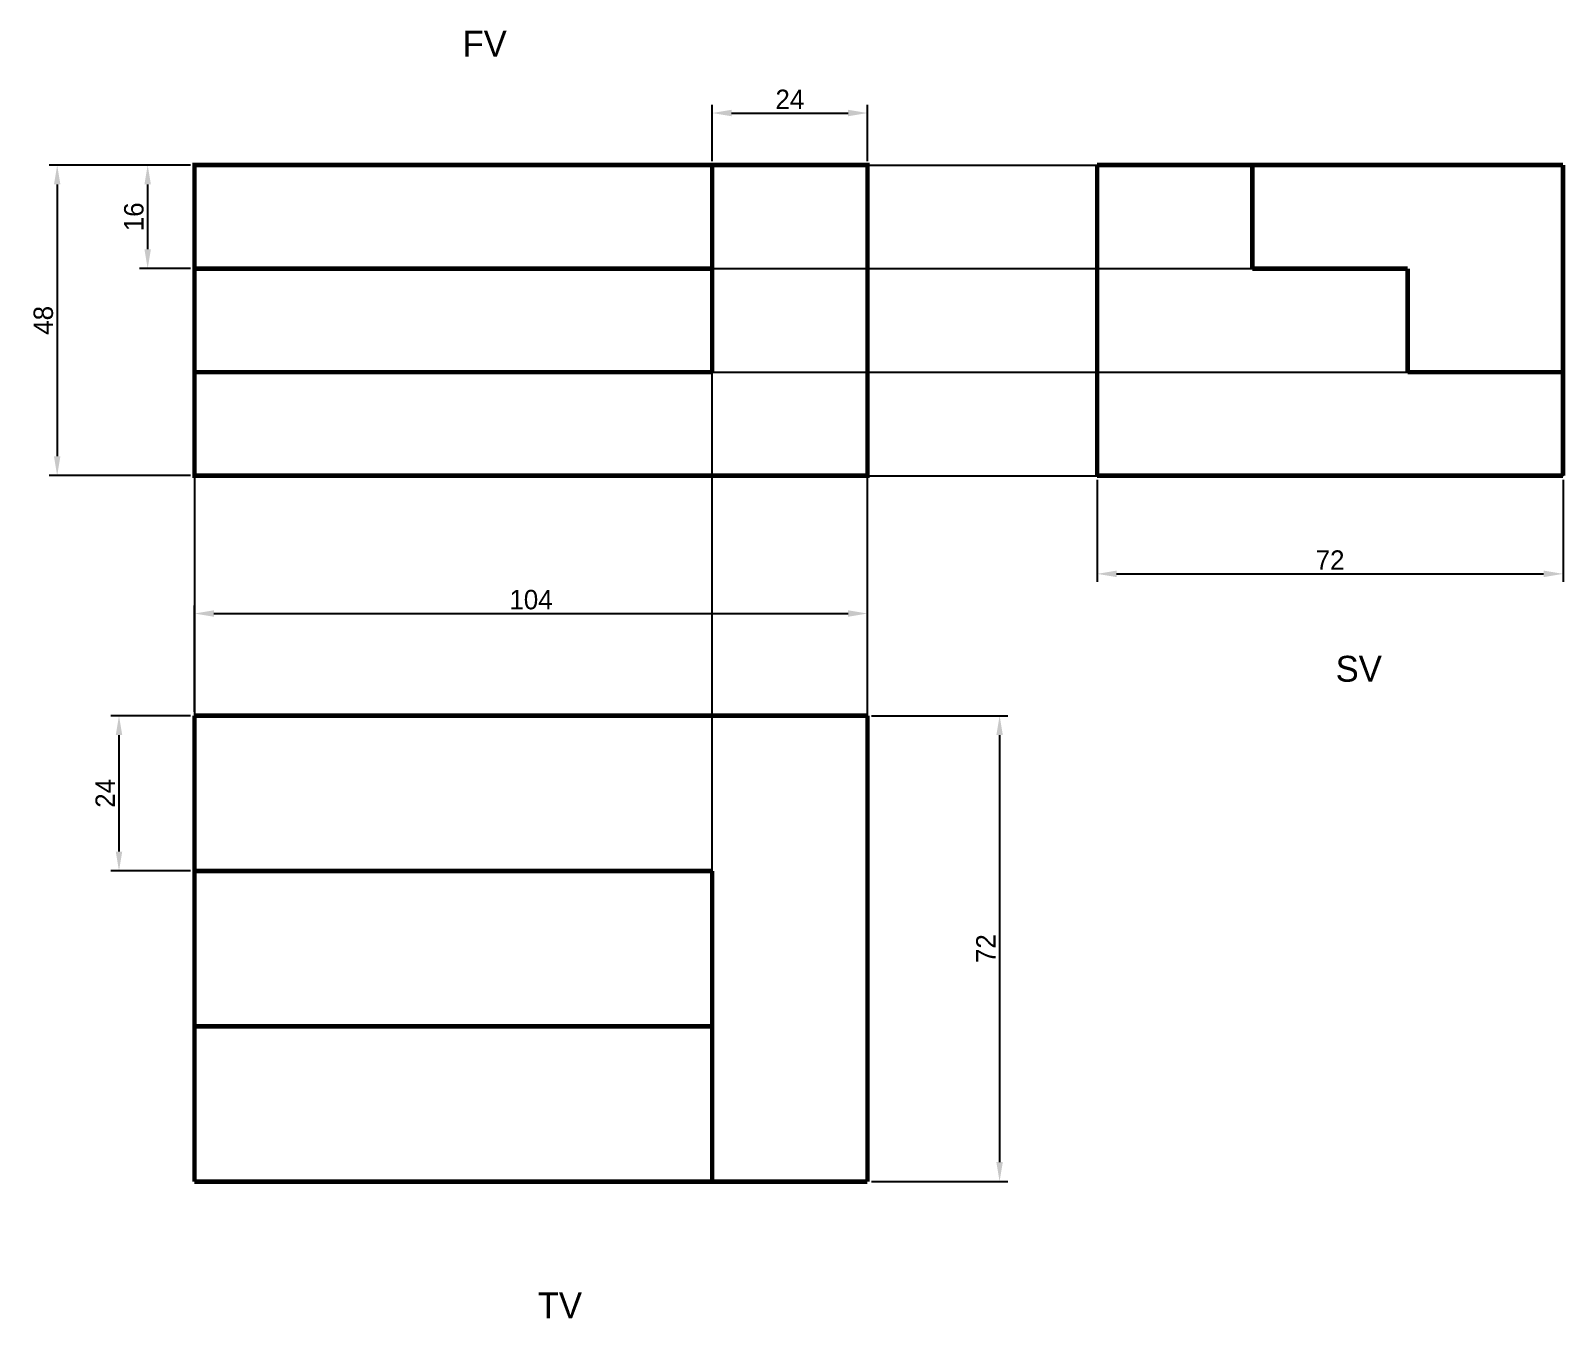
# Model space of a CAD drawing. Header units: millimetres. Extents: x 175 to 1102, y 21 to 1216.
# Drawn here: x 174.6 to 411.8, y 21.1 to 220.1 of the extents above; entities that cross this region are included whole.
import ezdxf

# ---------------------------------------------------------------- set-up
doc = ezdxf.new("R2010")
doc.units = ezdxf.units.MM
doc.header["$LTSCALE"] = 0.2
doc.dimstyles.new('ISO-25', dxfattribs={"dimtxt": 3, "dimasz": 3, "dimexe": 1.25, "dimexo": 0.625, "dimtad": 1, "dimtxsty": 'Standard', "dimcen": 2.5, "dimclrd": 256, "dimadec": 0, "dimazin": 0, "dimtfac": 1, "dimtmove": 0, "dimatfit": 3, "dimfxl": 1, "dimarcsym": 0})

# ---------------------------------------------------------------- blocks, each defined once
blk = doc.blocks.new('*D2')
at = {"color": 0, "lineweight": -2, "transparency": 16777216}
for p, q in [((199.31, 199.36), (177.47, 199.36)), ((199.31, 151.36), (177.47, 151.36))]:
    blk.add_line(p, q, dxfattribs=at)
at = {"lineweight": -2, "transparency": 16777216}
blk.add_line((178.72, 196.36), (178.72, 154.36), dxfattribs=at)
at = {"transparency": 16777216}
for points in [[(178.22, 196.36), (179.22, 196.36), (178.72, 199.36)], [(178.22, 154.36), (179.22, 154.36), (178.72, 151.36)]]:
    blk.add_solid(points, dxfattribs=at)
at = {"layer": 'Defpoints', "color": 0, "transparency": 16777216}
for p in [(199.94, 199.36), (178.72, 151.36), (199.94, 151.36)]:
    blk.add_point(p, dxfattribs=at)
at = {"color": 0, "transparency": 16777216, "insert": (176.59, 175.36), "char_height": 3, "attachment_point": 5, "rotation": 90}
blk.add_mtext('48', dxfattribs=at)
blk = doc.blocks.new('*D3')
at = {"color": 0, "lineweight": -2, "transparency": 16777216}
for p, q in [((199.94, 114.88), (199.94, 131.3)), ((303.94, 114.88), (303.94, 131.3))]:
    blk.add_line(p, q, dxfattribs=at)
at = {"lineweight": -2, "transparency": 16777216}
blk.add_line((202.94, 130.05), (300.94, 130.05), dxfattribs=at)
at = {"transparency": 16777216}
for points in [[(202.94, 130.55), (202.94, 129.55), (199.94, 130.05)], [(300.94, 130.55), (300.94, 129.55), (303.94, 130.05)]]:
    blk.add_solid(points, dxfattribs=at)
at = {"layer": 'Defpoints', "color": 0, "transparency": 16777216}
for p in [(303.94, 130.05), (199.94, 114.26), (303.94, 114.26)]:
    blk.add_point(p, dxfattribs=at)
at = {"color": 0, "transparency": 16777216, "insert": (251.94, 132.18), "char_height": 3, "attachment_point": 5}
blk.add_mtext('104', dxfattribs=at)
blk = doc.blocks.new('*D4')
at = {"color": 0, "lineweight": -2, "transparency": 16777216}
for p, q in [((199.31, 199.36), (191.45, 199.36)), ((199.31, 183.36), (191.45, 183.36))]:
    blk.add_line(p, q, dxfattribs=at)
at = {"lineweight": -2, "transparency": 16777216}
blk.add_line((192.7, 196.36), (192.7, 186.36), dxfattribs=at)
at = {"transparency": 16777216}
for points in [[(192.2, 196.36), (193.2, 196.36), (192.7, 199.36)], [(192.2, 186.36), (193.2, 186.36), (192.7, 183.36)]]:
    blk.add_solid(points, dxfattribs=at)
at = {"layer": 'Defpoints', "color": 0, "transparency": 16777216}
for p in [(199.94, 199.36), (192.7, 183.36), (199.94, 183.36)]:
    blk.add_point(p, dxfattribs=at)
at = {"color": 0, "transparency": 16777216, "insert": (190.58, 191.36), "char_height": 3, "attachment_point": 5, "rotation": 90}
blk.add_mtext('16', dxfattribs=at)
blk = doc.blocks.new('*D5')
at = {"color": 0, "lineweight": -2, "transparency": 16777216}
for p, q in [((199.31, 114.26), (187.02, 114.26)), ((199.31, 90.26), (187.02, 90.26))]:
    blk.add_line(p, q, dxfattribs=at)
at = {"lineweight": -2, "transparency": 16777216}
blk.add_line((188.27, 111.26), (188.27, 93.26), dxfattribs=at)
at = {"transparency": 16777216}
for points in [[(187.77, 111.26), (188.77, 111.26), (188.27, 114.26)], [(187.77, 93.26), (188.77, 93.26), (188.27, 90.26)]]:
    blk.add_solid(points, dxfattribs=at)
at = {"layer": 'Defpoints', "color": 0, "transparency": 16777216}
for p in [(199.94, 114.26), (188.27, 90.26), (199.94, 90.26)]:
    blk.add_point(p, dxfattribs=at)
at = {"color": 0, "transparency": 16777216, "insert": (186.14, 102.26), "char_height": 3, "attachment_point": 5, "rotation": 90}
blk.add_mtext('24', dxfattribs=at)
blk = doc.blocks.new('*D6')
at = {"color": 0, "lineweight": -2, "transparency": 16777216}
for p, q in [((279.94, 199.98), (279.94, 208.65)), ((303.94, 199.98), (303.94, 208.65))]:
    blk.add_line(p, q, dxfattribs=at)
at = {"lineweight": -2, "transparency": 16777216}
blk.add_line((282.94, 207.4), (300.94, 207.4), dxfattribs=at)
at = {"transparency": 16777216}
for points in [[(282.94, 207.9), (282.94, 206.9), (279.94, 207.4)], [(300.94, 207.9), (300.94, 206.9), (303.94, 207.4)]]:
    blk.add_solid(points, dxfattribs=at)
at = {"layer": 'Defpoints', "color": 0, "transparency": 16777216}
for p in [(303.94, 207.4), (279.94, 199.36), (303.94, 199.36)]:
    blk.add_point(p, dxfattribs=at)
at = {"color": 0, "transparency": 16777216, "insert": (291.94, 209.52), "char_height": 3, "attachment_point": 5}
blk.add_mtext('24', dxfattribs=at)
blk = doc.blocks.new('*D7')
at = {"color": 0, "lineweight": -2, "transparency": 16777216}
for p, q in [((304.56, 114.26), (325.6, 114.26)), ((304.56, 42.26), (325.6, 42.26))]:
    blk.add_line(p, q, dxfattribs=at)
at = {"lineweight": -2, "transparency": 16777216}
blk.add_line((324.35, 111.26), (324.35, 45.26), dxfattribs=at)
at = {"transparency": 16777216}
for points in [[(323.85, 111.26), (324.85, 111.26), (324.35, 114.26)], [(323.85, 45.26), (324.85, 45.26), (324.35, 42.26)]]:
    blk.add_solid(points, dxfattribs=at)
at = {"layer": 'Defpoints', "color": 0, "transparency": 16777216}
for p in [(303.94, 114.26), (303.94, 42.26), (324.35, 42.26)]:
    blk.add_point(p, dxfattribs=at)
at = {"color": 0, "transparency": 16777216, "insert": (322.23, 78.26), "char_height": 3, "attachment_point": 5, "rotation": 90}
blk.add_mtext('72', dxfattribs=at)
blk = doc.blocks.new('*D8')
at = {"color": 0, "lineweight": -2, "transparency": 16777216}
for p, q in [((339.42, 150.73), (339.42, 134.93)), ((411.42, 150.73), (411.42, 134.93))]:
    blk.add_line(p, q, dxfattribs=at)
at = {"lineweight": -2, "transparency": 16777216}
blk.add_line((342.42, 136.18), (408.42, 136.18), dxfattribs=at)
at = {"transparency": 16777216}
for points in [[(342.42, 136.68), (342.42, 135.68), (339.42, 136.18)], [(408.42, 136.68), (408.42, 135.68), (411.42, 136.18)]]:
    blk.add_solid(points, dxfattribs=at)
at = {"layer": 'Defpoints', "color": 0, "transparency": 16777216}
for p in [(339.42, 151.36), (411.42, 151.36), (411.42, 136.18)]:
    blk.add_point(p, dxfattribs=at)
at = {"color": 0, "transparency": 16777216, "insert": (375.42, 138.31), "char_height": 3, "attachment_point": 5}
blk.add_mtext('72', dxfattribs=at)

msp = doc.modelspace()

# ---------------------------------------------------------------- linework, layer by layer
at = {"color": 1}
for p, q in [((199.938, 199.356), (199.938, 183.356)), ((279.938, 183.356), (279.938, 199.356)), ((303.938, 151.356), (303.938, 199.356)), ((363.42, 199.356), (339.42, 199.356)), ((199.938, 167.356), (199.938, 114.257)), ((411.42, 151.356), (411.42, 167.356)), ((339.42, 151.356), (411.42, 151.356)), ((199.938, 114.257), (199.938, 90.257))]:
    msp.add_line(p, q, dxfattribs=at)
at = {"color": 7, "true_color": 0xffffff}
msp.add_line((303.938, 199.356), (339.42, 199.356), dxfattribs=at)
at = {"color": 0}
msp.add_line((303.938, 151.356), (339.42, 151.356), dxfattribs=at)
at = {"color": 1, "const_width": 0.7}
for points in [[(199.938, 199.356), (303.938, 199.356), (303.938, 151.356), (199.938, 151.356), (199.938, 199.356)], [(279.938, 199.356), (279.938, 183.356)], [(339.42, 199.356), (411.42, 199.356)], [(339.42, 199.356), (339.42, 151.356)], [(363.42, 183.356), (363.42, 199.356)], [(411.42, 199.356), (411.42, 151.356)], [(199.938, 183.356), (279.938, 183.356)], [(279.938, 183.356), (279.938, 167.356)], [(387.42, 183.356), (363.42, 183.356)], [(387.42, 167.356), (387.42, 183.356)], [(279.938, 167.356), (199.938, 167.356)], [(411.42, 167.356), (387.42, 167.356)], [(411.42, 151.356), (339.42, 151.356)], [(199.938, 114.257), (303.938, 114.257)], [(199.938, 42.257), (199.938, 114.257)], [(303.938, 114.257), (303.938, 42.257)], [(199.938, 90.257), (279.938, 90.257)], [(279.938, 90.257), (279.938, 42.257)], [(279.938, 66.257), (199.938, 66.257)], [(279.938, 42.257), (279.938, 66.257)], [(303.938, 42.257), (199.938, 42.257)]]:
    msp.add_lwpolyline(points, dxfattribs=at)
for points in [[(279.938, 183.356), (363.42, 183.356)], [(279.938, 90.257), (279.938, 167.356)], [(279.938, 167.356), (387.42, 167.356)], [(303.938, 114.257), (303.938, 151.356)]]:
    msp.add_lwpolyline(points)

# ---------------------------------------------------------------- texts
at = {"color": 7, "true_color": 0xffffff, "char_height": 4, "attachment_point": 1}
for s, insert in [('FV', (241.36, 220.129)), ('SV', (376.284, 123.513)), ('TV', (252.981, 25.124))]:
    msp.add_mtext_dynamic_manual_height_columns(s, width=139.24449, gutter_width=12.5, heights=[0], dxfattribs=dict(at, insert=insert))

# ---------------------------------------------------------------- dimensions: what is measured, and where the dimension line sits
for base, p1, p2, picture, middle in [((303.938, 207.398), (279.938, 199.356), (303.938, 199.356), '*D6', (291.938, 209.523)), ((411.42, 136.184), (339.42, 151.356), (411.42, 151.356), '*D8', (375.42, 138.309)), ((303.938, 130.051), (199.938, 114.257), (303.938, 114.257), '*D3', (251.938, 132.176))]:
    dim = msp.add_linear_dim(base=base, p1=p1, p2=p2, dimstyle='ISO-25')
    dim.commit()
    dim.dimension.update_dxf_attribs({"geometry": picture, "text_midpoint": middle})
for base, p1, p2, picture, middle in [((178.72, 151.356), (199.938, 199.356), (199.938, 151.356), '*D2', (176.595, 175.356)), ((192.703, 183.356), (199.938, 199.356), (199.938, 183.356), '*D4', (190.578, 191.356)), ((188.269, 90.257), (199.938, 114.257), (199.938, 90.257), '*D5', (186.144, 102.257)), ((324.351, 42.257), (303.938, 114.257), (303.938, 42.257), '*D7', (322.226, 78.257))]:
    dim = msp.add_linear_dim(base=base, p1=p1, p2=p2, angle=90, dimstyle='ISO-25')
    dim.commit()
    dim.dimension.update_dxf_attribs({"geometry": picture, "text_midpoint": middle})

doc.saveas('drawing.dxf')
